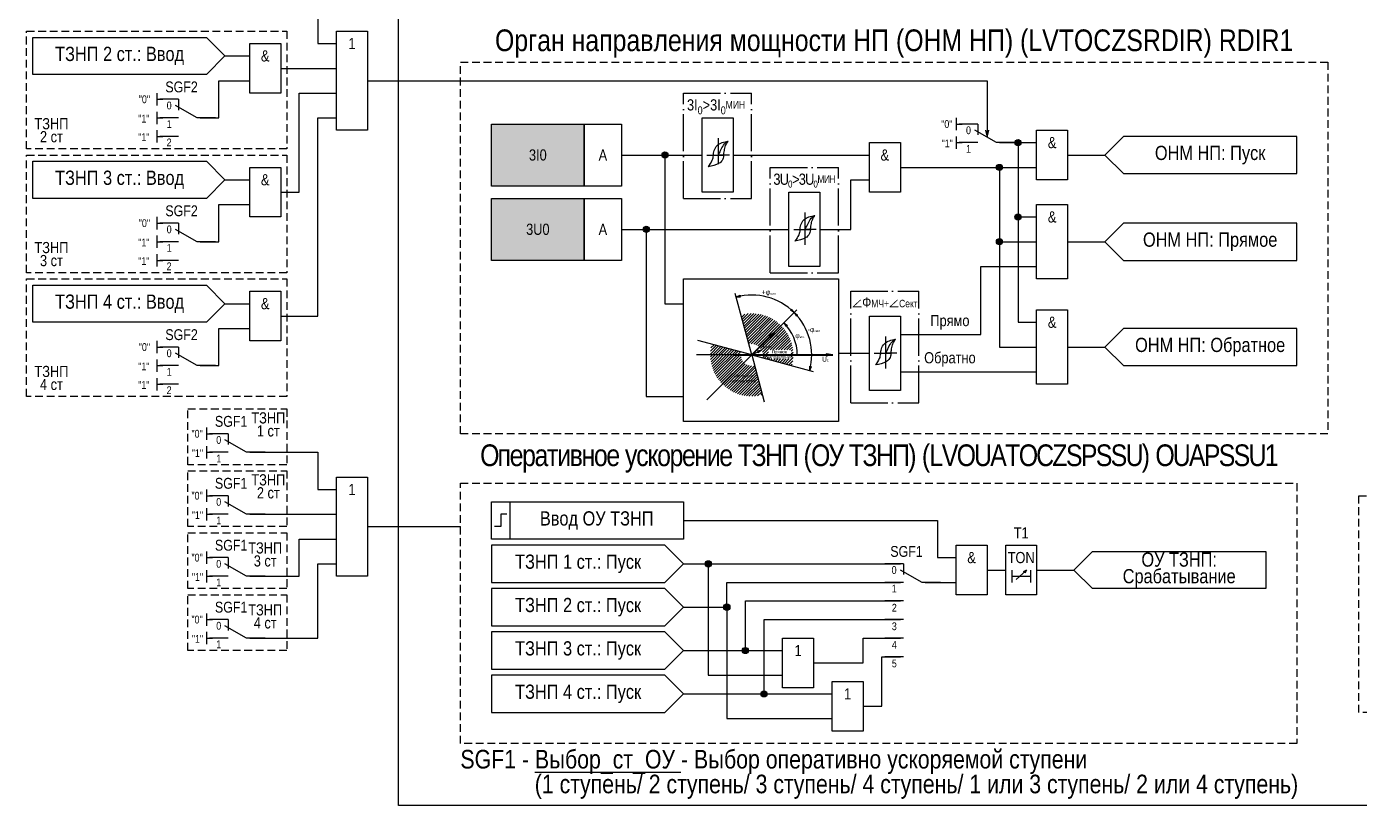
# Model space of a CAD drawing. Header units: millimetres. Extents: x -60 to 1181, y -167 to 356.
# Drawn here: x -60 to 155.1, y 0 to 125.7 of the extents above; entities that cross this region are included whole.
import ezdxf
from ezdxf.enums import TextEntityAlignment as Align

# ---------------------------------------------------------------- set-up
doc = ezdxf.new("R2010")
doc.units = ezdxf.units.MM
doc.linetypes.add('ACAD_ISO04W100', pattern=[30, 24, -3, 0, -3])
doc.linetypes.add('штриховая2', pattern=[0.375, 0.25, -0.125])
doc.layers.add('TEXT', color=7, linetype='Continuous', lineweight=25)
doc.layers.add('Основная', color=7, linetype='Continuous')
doc.styles.add('1.8_Gost_RD', font='ARIALN.TTF', dxfattribs={"height": 1.8})
doc.styles.add('2.5_Gost_RD', font='ARIALN.TTF', dxfattribs={"height": 2.5})
doc.styles.add('3.5_Gost_RD', font='ARIALN.TTF', dxfattribs={"height": 3.5})
doc.styles.add('5.0_Gost_RD', font='ARIALN.TTF', dxfattribs={"height": 5})
doc.styles.add('Вывод', font='ARIALN.TTF', dxfattribs={"height": 2.5})
doc.styles.add('Компонент', font='ARIALN.TTF', dxfattribs={"height": 3.5})

# ---------------------------------------------------------------- blocks, each defined once
blk = doc.blocks.new('*U94')
at = {"layer": 'Основная', "linetype": 'ACAD_ISO04W100', "ltscale": 0.25}
for p, q in [((0, 0), (11, 0)), ((0, -17), (0, 0)), ((11, -17), (11, 0)), ((0, -17), (11, -17))]:
    blk.add_line(p, q, dxfattribs=at)
at = {"layer": 'Основная', "style": 'Компонент'}
blk.add_attdef('ОУ', text='', height=3.5, dxfattribs=at).set_placement((11, 0), align=Align.MIDDLE_CENTER)
blk = doc.blocks.new('Точка')
at = {"ltscale": 100}
h = blk.add_hatch(color=256, dxfattribs=at)
h.dxf.hatch_style = 1
edge = h.paths.add_edge_path()
edge.add_arc((0, 0), 0.5, 0, 360)
blk.add_circle((0, 0), 0.5, dxfattribs=at)
blk = doc.blocks.new('*U71')
at = {"layer": 'Основная', "linetype": 'ACAD_ISO04W100', "ltscale": 0.25}
for p, q in [((0, 0), (11, 0)), ((0, -18), (0, 0)), ((11, -18), (11, 0)), ((0, -18), (11, -18))]:
    blk.add_line(p, q, dxfattribs=at)
at = {"layer": 'Основная', "style": 'Компонент'}
blk.add_attdef('ОУ', text='', height=3.5, dxfattribs=at).set_placement((11, 0), align=Align.MIDDLE_CENTER)
blk = doc.blocks.new('*U80')
at = {"layer": 'Основная', "ltscale": 0.35}
blk.add_line((6, 6), (6, 2.5), dxfattribs=at)
at = {"layer": 'Основная', "color": 0}
blk.add_line((0, 0), (7, 4), dxfattribs=at)
blk = doc.blocks.new('*U91')
at = {"layer": 'Основная', "color": 0}
for p, q in [((-3, 6), (-9, 6)), ((-3, 0), (-9, 0)), ((9, 0), (3, 0))]:
    blk.add_line(p, q, dxfattribs=at)
at = {"layer": 'Основная', "ltscale": 0.25, "xscale": -1}
blk.add_blockref('*U80', (3, 0), dxfattribs=at)
at = {"layer": 'Основная'}
for tag, height, style, p in [('ОУ', 3.5, 'Компонент', (-2, 10)), ('В1', 2.5, 'Вывод', (-13, 6)), ('В2', 2.5, 'Вывод', (-6, 4)), ('В3', 2.5, 'Вывод', (-6, -2))]:
    blk.add_attdef(tag, text='', height=height, dxfattribs=dict(at, style=style)).set_placement(p, align=Align.MIDDLE_CENTER)
blk = doc.blocks.new('*U82')
at = {"layer": 'Основная', "color": 0}
for p, q in [((-3, 6), (-9, 6)), ((-3, 0), (-9, 0)), ((9, 0), (3, 0))]:
    blk.add_line(p, q, dxfattribs=at)
at = {"layer": 'Основная', "ltscale": 0.25, "xscale": -1}
blk.add_blockref('*U80', (3, 0), dxfattribs=at)
at = {"layer": 'Основная'}
for tag, height, style, p in [('ОУ', 3.5, 'Компонент', (-2, 10)), ('В1', 2.5, 'Вывод', (-14, 6)), ('В2', 2.5, 'Вывод', (-6, 4)), ('В3', 2.5, 'Вывод', (-6, -2))]:
    blk.add_attdef(tag, text='', height=height, dxfattribs=dict(at, style=style)).set_placement(p, align=Align.MIDDLE_CENTER)
blk = doc.blocks.new('*U95')
at = {"layer": 'Основная', "color": 0}
for p, q in [((-3, 6), (-9, 6)), ((-3, 0), (-9, 0)), ((9, 0), (3, 0))]:
    blk.add_line(p, q, dxfattribs=at)
at = {"layer": 'Основная', "ltscale": 0.25, "xscale": -1}
blk.add_blockref('*U80', (3, 0), dxfattribs=at)
at = {"layer": 'Основная'}
for tag, height, style, p in [('ОУ', 3.5, 'Компонент', (-2, 10)), ('В1', 2.5, 'Вывод', (-12.99, 6)), ('В2', 2.5, 'Вывод', (-6, 4)), ('В3', 2.5, 'Вывод', (-6, -2))]:
    blk.add_attdef(tag, text='', height=height, dxfattribs=dict(at, style=style)).set_placement(p, align=Align.MIDDLE_CENTER)

msp = doc.modelspace()

# ---------------------------------------------------------------- hatches: boundary and pattern name
at = {"ltscale": 100, "true_color": 0xf7941d}
h = msp.add_hatch(color=30, dxfattribs=at)
h.dxf.hatch_style = 1
h.paths.add_polyline_path([(15, 110), (30, 110), (30, 100), (15, 100)])
h = msp.add_hatch(color=30, dxfattribs=at)
h.dxf.hatch_style = 1
h.paths.add_polyline_path([(15, 98), (30, 98), (30, 88), (15, 88)])
at = {"ltscale": 100}
h = msp.add_hatch(color=256, dxfattribs=at)
h.dxf.hatch_style = 1
h.paths.add_polyline_path([(54.53, 82.08), (55.23, 82.12, -0.305173), (55.12, 82.22)])
h.paths.add_polyline_path([(54.53, 82.08), (55.12, 82.22, -0.305173), (55.17, 82.36)])
h = msp.add_hatch(color=256, dxfattribs=at)
h.dxf.hatch_style = 1
h.paths.add_polyline_path([(63.87, 79.57), (63.45, 80.14, -0.305173), (63.43, 79.99)])
h.paths.add_polyline_path([(63.87, 79.57), (63.43, 79.99, -0.305173), (63.28, 79.96)])
h = msp.add_hatch(dxfattribs=at)
h.set_pattern_fill('ANSI31', color=256, scale=0.1)
h.set_pattern_definition([(45, (-194.7705, 151.0334), (-0.2245064, 0.2245064), [])])
h.paths.add_polyline_path([(55.3, 79.19), (56.57, 74.44, -0.493145), (58.79, 72.73, -0.065543), (58.73, 72.28), (63.49, 71, 0.065543), (63.71, 72.73, 0.493145)])
h.paths.add_polyline_path([(58.98, 74.54), (60, 74.54), (60, 73.6), (58.98, 73.6)], flags=0)
h.paths.add_polyline_path([(60.89, 76.2), (61.51, 76.2), (61.51, 75.19), (60.89, 75.19)], flags=0)
h.paths.add_polyline_path([(59.7, 73.53), (63.4, 73.53), (63.4, 72.07), (59.7, 72.07)], flags=16)
h.paths.add_polyline_path([(55.26, 72.73, -0.065543), (55.33, 73.19), (50.57, 74.46, 0.065543), (50.35, 72.73, 0.493145), (58.76, 66.28), (57.49, 71.03, -0.493145)])
h.paths.add_polyline_path([(53.83, 69.74), (57.5, 69.74), (57.5, 68.1), (53.83, 68.1)], flags=0)
h.paths.add_polyline_path([(58.86, 73.31), (60.09, 73.31), (60.09, 74.82), (58.86, 74.82)], flags=24)
h.paths.add_polyline_path([(59.62, 71.87), (63.36, 71.87), (63.36, 73.74), (59.62, 73.74)], flags=25)
h.paths.add_polyline_path([(60.8, 74.97), (61.57, 74.97), (61.57, 76.49), (60.8, 76.49)], flags=24)
h.paths.add_polyline_path([(53.78, 68.01), (57.53, 68.01), (57.53, 69.88), (53.78, 69.88)], flags=24)
h = msp.add_hatch(color=256, dxfattribs=at)
h.dxf.hatch_style = 1
h.paths.add_polyline_path([(62.22, 77.92), (62.6, 77.33, -0.305173), (62.63, 77.47)])
h.paths.add_polyline_path([(62.22, 77.92), (62.63, 77.47, -0.305173), (62.78, 77.49)])
h = msp.add_hatch(color=256, dxfattribs=at)
h.dxf.hatch_style = 1
h.paths.add_polyline_path([(63.87, 79.57), (64.25, 78.99, -0.305173), (64.29, 79.13)])
h.paths.add_polyline_path([(63.87, 79.57), (64.29, 79.13, -0.305173), (64.43, 79.15)])
h = msp.add_hatch(color=256, dxfattribs=at)
h.dxf.hatch_style = 1
h.paths.add_polyline_path([(60.64, 76.34), (59.77, 75.74, -0.305173), (59.99, 75.69)])
h.paths.add_polyline_path([(60.64, 76.34), (59.99, 75.69, -0.305173), (60.03, 75.48)])
h = msp.add_hatch(color=256, dxfattribs=at)
h.dxf.hatch_style = 1
h.paths.add_polyline_path([(58.62, 73.5), (58.05, 73.09, 0.305173), (58.07, 73.24)])
h.paths.add_polyline_path([(58.62, 73.5), (58.07, 73.24, 0.305173), (57.94, 73.31)])
h = msp.add_hatch(color=256, dxfattribs=at)
h.dxf.hatch_style = 1
h.paths.add_polyline_path([(70.09, 72.73), (69.05, 72.92, -0.305173), (69.17, 72.73)])
h.paths.add_polyline_path([(70.09, 72.73), (69.17, 72.73, -0.305173), (69.05, 72.55)])
h = msp.add_hatch(color=256, dxfattribs=at)
h.dxf.hatch_style = 1
h.paths.add_polyline_path([(66.37, 70.23), (66.65, 70.87, -0.305173), (66.51, 70.82)])
h.paths.add_polyline_path([(66.37, 70.23), (66.51, 70.82, -0.305173), (66.41, 70.93)])

# ---------------------------------------------------------------- linework, layer by layer
at = {"color": 6, "ltscale": 100}
for p, q in [((-39, 115), (-39, 113)), ((-39, 114), (-38, 114)), ((-39, 112), (-39, 110)), ((-39, 111), (-38, 111)), ((-39, 109), (-39, 107)), ((-39, 108), (-38, 108)), ((-35.5, 108), (-38.5, 108)), ((-39, 95), (-39, 93)), ((-39, 94), (-38, 94)), ((-39, 92), (-39, 90)), ((-39, 91), (-38, 91)), ((-39, 89), (-39, 87)), ((-39, 88), (-38, 88)), ((-35.5, 88), (-38.5, 88)), ((-39, 75), (-39, 73)), ((-39, 74), (-38, 74)), ((-39, 72), (-39, 70)), ((-39, 71), (-38, 71)), ((-39, 69), (-39, 67)), ((-39, 68), (-38, 68)), ((-35.5, 68), (-38.5, 68)), ((-31, 61), (-31, 59)), ((-31, 60), (-30, 60)), ((-31, 58), (-31, 56)), ((-31, 57), (-30, 57)), ((-31, 51), (-31, 49)), ((-31, 50), (-30, 50)), ((-31, 48), (-31, 46)), ((-31, 47), (-30, 47)), ((-31, 41), (-31, 39)), ((-31, 40), (-30, 40)), ((-31, 38), (-31, 36)), ((-31, 37), (-30, 37)), ((-31, 31), (-31, 29)), ((-31, 30), (-30, 30)), ((-31, 28), (-31, 26)), ((-31, 27), (-30, 27))]:
    msp.add_line(p, q, dxfattribs=at)
at = {"ltscale": 100}
for p, q in [((90, 111), (90, 109)), ((90, 110), (91, 110)), ((90, 108), (90, 106)), ((90, 107), (91, 107)), ((108, 105), (114, 105)), ((108, 91), (114, 91)), ((57.03, 72.73), (54.37, 82.66)), ((54.53, 82.08), (55.17, 82.36)), ((54.53, 82.08), (55.23, 82.12)), ((57.03, 72.73), (64.29, 80)), ((63.87, 79.57), (63.28, 79.96)), ((63.87, 79.57), (63.45, 80.14)), ((62.22, 77.92), (62.78, 77.49)), ((62.22, 77.92), (62.6, 77.33)), ((63.87, 79.57), (64.43, 79.15)), ((63.87, 79.57), (64.25, 78.99)), ((60.64, 76.34), (59.77, 75.74)), ((60.64, 76.34), (60.03, 75.48)), ((57.03, 72.73), (48.34, 75.06)), ((57.03, 72.73), (58.62, 73.5)), ((58.62, 73.5), (57.94, 73.31)), ((58.62, 73.5), (58.05, 73.09)), ((108, 74), (114, 74)), ((57.03, 72.73), (48.13, 72.73)), ((57.03, 72.73), (49.77, 65.47)), ((57.03, 72.73), (66.95, 70.07)), ((57.03, 72.73), (59.05, 65.18)), ((70.09, 72.73), (69.05, 72.92)), ((70.09, 72.73), (69.05, 72.55)), ((66.37, 70.23), (66.41, 70.93)), ((66.37, 70.23), (66.65, 70.87)), ((81.5, 33), (78.5, 33)), ((81.5, 30), (78.5, 30)), ((81.5, 27), (78.5, 27)), ((81.5, 24), (78.5, 24))]:
    msp.add_line(p, q, dxfattribs=at)
for p, q in [((51.6, 107.72), (51.6, 103.52)), ((65.6, 95.72), (65.6, 90.52)), ((78.6, 75.72), (78.6, 70.52))]:
    msp.add_line(p, q)
at = {"color": 7, "ltscale": 100}
for p, q in [((49.79, 105), (51.6, 105)), ((50.81, 105), (52.49, 105)), ((53.42, 105), (51.6, 105)), ((63.79, 93), (65.6, 93)), ((64.81, 93), (66.49, 93)), ((67.42, 93), (65.6, 93)), ((76.79, 73), (78.6, 73)), ((77.81, 73), (79.49, 73)), ((80.42, 73), (78.6, 73)), ((99.7, 36.46), (101.37, 37.95)), ((101.37, 37.95), (100.85, 37.73)), ((101.37, 37.95), (101.11, 37.48))]:
    msp.add_line(p, q, dxfattribs=at)
at = {"lineweight": 40, "ltscale": 100}
for p, q in [((57.03, 72.73), (60.64, 76.34)), ((54.15, 72.73), (70.09, 72.73))]:
    msp.add_line(p, q, dxfattribs=at)
at = {"color": 3, "ltscale": 100}
msp.add_lwpolyline([(0, 345), (305, 345), (305, 0), (0, 0)], close=True, dxfattribs=at)
at = {"color": 6, "ltscale": 100}
for points in [[(-19, 139), (-13, 139), (-13, 123), (-10, 123)], [(-28, 121), (-24, 121)], [(-19, 119), (-10, 119)], [(-32, 111), (-29, 111), (-29, 117), (-24, 117)], [(-5, 117), (95, 117), (95, 107.86)], [(-19, 99), (-16, 99), (-16, 115), (-10, 115)], [(-19, 79), (-13, 79), (-13, 111), (-10, 111)], [(94.72, 109), (95, 107.86), (95.28, 109)], [(-28, 101), (-24, 101)], [(-32, 91), (-29, 91), (-29, 97), (-24, 97)], [(-28, 81), (-24, 81)], [(-32, 71), (-29, 71), (-29, 77), (-24, 77)], [(-24, 57), (-13, 57), (-13, 51), (-10, 51)], [(-24, 47), (-10, 47)], [(-5, 45), (10, 45)], [(-24, 37), (-16, 37), (-16, 43), (-10, 43)], [(-24, 27), (-13, 27), (-13, 39), (-10, 39)]]:
    msp.add_lwpolyline(points, dxfattribs=at)
at = {"color": 6, "linetype": 'штриховая2', "ltscale": 5}
for points in [[(-60, 125), (-18, 125), (-18, 106), (-60, 106)], [(-60, 105), (-18, 105), (-18, 86), (-60, 86)], [(-60, 85), (-18, 85), (-18, 66), (-60, 66)], [(-34, 64), (-18, 64), (-18, 55), (-34, 55)], [(-34, 54), (-18, 54), (-18, 45), (-34, 45)], [(-34, 44), (-18, 44), (-18, 35), (-34, 35)], [(-34, 34), (-18, 34), (-18, 25), (-34, 25)]]:
    msp.add_lwpolyline(points, close=True, dxfattribs=at)
at = {"color": 6, "ltscale": 100}
for points in [[(-10, 125), (-5, 125), (-5, 109), (-10, 109)], [(-31, 124), (-28, 121), (-31, 118), (-59, 118), (-59, 124)], [(-24, 123), (-19, 123), (-19, 115), (-24, 115)], [(-31, 104), (-28, 101), (-31, 98), (-59, 98), (-59, 104)], [(-24, 103), (-19, 103), (-19, 95), (-24, 95)], [(-31, 84), (-28, 81), (-31, 78), (-59, 78), (-59, 84)], [(-24, 83), (-19, 83), (-19, 75), (-24, 75)], [(-10, 53), (-5, 53), (-5, 37), (-10, 37)]]:
    msp.add_lwpolyline(points, close=True, dxfattribs=at)
at = {"color": 7, "linetype": 'штриховая2', "ltscale": 5}
msp.add_lwpolyline([(10, 120), (150, 120), (150, 60), (10, 60)], close=True, dxfattribs=at)
at = {"ltscale": 100}
for points in [[(15, 110), (30, 110), (30, 100), (15, 100)], [(30, 110), (36, 110), (36, 100), (30, 100)], [(49, 111), (54, 111), (54, 99), (49, 99)], [(103, 109), (108, 109), (108, 101), (103, 101)], [(145, 102), (145, 108), (117, 108), (114, 105), (117, 102)], [(76, 107), (81, 107), (81, 99), (76, 99)], [(63, 99), (68, 99), (68, 87), (63, 87)], [(15, 98), (30, 98), (30, 88), (15, 88)], [(30, 98), (36, 98), (36, 88), (30, 88)], [(103, 97), (108, 97), (108, 85), (103, 85)], [(117, 94), (114, 91), (117, 88), (145, 88), (145, 94)], [(46, 85), (71, 85), (71, 62), (46, 62)], [(103, 80), (108, 80), (108, 68), (103, 68)], [(76, 79), (81, 79), (81, 67), (76, 67)], [(145, 71), (145, 77), (117, 77), (114, 74), (117, 71)], [(15, 49), (18, 49), (18, 43), (15, 43)], [(15, 49), (46, 49), (46, 43), (15, 43)], [(90, 42), (95, 42), (95, 34), (90, 34)], [(98, 42), (103, 42), (103, 34), (98, 34)], [(140, 41), (140, 35), (112, 35), (109, 38), (112, 41)], [(62, 27), (67, 27), (67, 19), (62, 19)], [(70, 20), (75, 20), (75, 12), (70, 12)]]:
    msp.add_lwpolyline(points, close=True, dxfattribs=at)
for points in [[(97, 107), (103, 107)], [(97, 107), (100, 107), (100, 95), (103, 95)], [(97, 107), (100, 107), (100, 78), (103, 78)], [(36, 105), (49, 105)], [(36, 105), (43, 105), (43, 81), (46, 81)], [(54, 105), (76, 105)], [(81, 103), (103, 103)], [(81, 103), (97, 103), (97, 91), (103, 91)], [(81, 103), (97, 103), (97, 74), (103, 74)], [(68, 93), (73, 93), (73, 101), (76, 101)], [(36, 93), (63, 93)], [(36, 93), (40, 93), (40, 66), (46, 66)], [(81, 76), (94, 76), (94, 87), (103, 87)], [(71, 73), (76, 73)], [(81, 70), (103, 70)], [(46, 46), (87, 46), (87, 40), (90, 40)], [(46, 39), (43, 42), (15, 42), (15, 36), (43, 36), (46, 39)], [(46, 39), (81, 39)], [(46, 39), (50, 39), (50, 21), (62, 21)], [(95, 38), (98, 38)], [(99, 38), (99, 36)], [(99, 37), (102, 37)], [(102, 38), (102, 36)], [(103, 38), (109, 38)], [(46, 32), (43, 35), (15, 35), (15, 29), (43, 29), (46, 32)], [(46, 32), (53, 32), (53, 36), (81, 36)], [(85, 36), (90, 36)], [(46, 25), (56, 25), (56, 33), (81, 33)], [(46, 32), (53, 32), (53, 14), (70, 14)], [(46, 25), (43, 28), (15, 28), (15, 22), (43, 22), (46, 25)], [(46, 18), (59, 18), (59, 30), (81, 30)], [(67, 23), (75, 23), (75, 27), (81, 27)], [(46, 25), (62, 25)], [(75, 16), (78, 16), (78, 24), (81, 24)], [(46, 18), (43, 21), (15, 21), (15, 15), (43, 15), (46, 18)], [(46, 18), (70, 18)]]:
    msp.add_lwpolyline(points, dxfattribs=at)
at = {"linetype": 'штриховая2', "ltscale": 5}
for points in [[(10, 52), (145, 52), (145, 10), (10, 10)], [(155, 50), (275, 50), (275, 15), (155, 15)]]:
    msp.add_lwpolyline(points, close=True, dxfattribs=at)
at = {"lineweight": 30, "ltscale": 100}
msp.add_lwpolyline([(17.5, 47), (16.5, 47), (16.5, 45), (15.5, 45)], dxfattribs=at)
at = {"ltscale": 100}
for centre, radius, start, end in [((57.03, 72.73), 9.67, 345, 105), ((55.25, 82.25), 0.132, 125.4193, 261.1855), ((63.33, 80.08), 0.132, 248.6524, 24.4186), ((57.03, 72.73), 7.34, 0, 45), ((62.72, 77.38), 0.132, 64.6538, 200.42), ((64.38, 79.03), 0.132, 65.3685, 201.1347), ((59.85, 75.55), 0.197, 337.1169, 112.8831), ((57.95, 73.18), 0.132, 317.7232, 93.4894), ((68.98, 72.73), 0.197, 292.1169, 67.8831), ((66.54, 70.95), 0.132, 188.7881, 324.5543)]:
    msp.add_arc(centre, radius, start, end, dxfattribs=at)
for points in [[(50.8, 104.92), (50.95, 105.71), (51.44, 106.54), (53.2, 107.26)], [(51.6, 105), (52, 105.72), (52.47, 106.6), (53.2, 107.26)], [(52.48, 104.92), (52.6, 105.71), (52.81, 106.54), (53.2, 107.26)], [(50.8, 104.92), (50.6, 104.13), (50, 103.12)], [(52.48, 104.92), (52.25, 104.13), (51.76, 103.67), (50, 103.12)], [(64.8, 92.92), (64.95, 93.71), (65.44, 94.54), (67.2, 95.26)], [(65.6, 93), (66, 93.72), (66.47, 94.6), (67.2, 95.26)], [(66.48, 92.92), (66.6, 93.71), (66.81, 94.54), (67.2, 95.26)], [(64.8, 92.92), (64.6, 92.13), (64, 91.12)], [(66.48, 92.92), (66.25, 92.13), (65.76, 91.67), (64, 91.12)], [(77.8, 72.92), (77.95, 73.71), (78.44, 74.54), (80.2, 75.26)], [(78.6, 73), (79, 73.72), (79.47, 74.6), (80.2, 75.26)], [(79.48, 72.92), (79.6, 73.71), (79.81, 74.54), (80.2, 75.26)], [(77.8, 72.92), (77.6, 72.13), (77, 71.12)], [(79.48, 72.92), (79.25, 72.13), (78.76, 71.67), (77, 71.12)]]:
    msp.add_spline(points, degree=3)

# ---------------------------------------------------------------- block references
for p in [(43, 105), (100, 107), (97, 103), (100, 95), (40, 93), (97, 91)]:
    msp.add_blockref('Точка', p, dxfattribs=at)
at = {"color": 3, "ltscale": 100}
for p in [(50, 39), (53, 32), (56, 25), (59, 18)]:
    msp.add_blockref('Точка', p, dxfattribs=at)
at = {"layer": 'Основная', "color": 6, "ltscale": 0.25, "xscale": 0.5, "yscale": 0.5, "zscale": 0.5}
for name, p, values in [('*U82', (-34, 111), {'ОУ': 'SGF2', 'В1': '"0"', 'В2': '0', 'В3': '1'}), ('*U82', (-34, 91), {'ОУ': 'SGF2', 'В1': '"0"', 'В2': '0', 'В3': '1'}), ('*U82', (-34, 71), {'ОУ': 'SGF2', 'В1': '"0"', 'В2': '0', 'В3': '1'}), ('*U91', (-26, 57), {'ОУ': 'SGF1', 'В1': '"0"', 'В2': '0', 'В3': '1'}), ('*U91', (-26, 47), {'ОУ': 'SGF1', 'В1': '"0"', 'В2': '0', 'В3': '1'}), ('*U91', (-26, 37), {'ОУ': 'SGF1', 'В1': '"0"', 'В2': '0', 'В3': '1'}), ('*U91', (-26, 27), {'ОУ': 'SGF1', 'В1': '"0"', 'В2': '0', 'В3': '1'})]:
    msp.add_blockref(name, p, dxfattribs=at).add_auto_attribs(values)
at = {"layer": 'Основная', "ltscale": 0.25}
for name, p in [('*U94', (46, 115)), ('*U94', (60, 103)), ('*U71', (73, 83))]:
    msp.add_blockref(name, p, dxfattribs=at)
ref = msp.add_blockref('*U91', (95, 107), dxfattribs=dict(at, xscale=0.5, yscale=0.5, zscale=0.5))
ref.add_attrib('В1', '"0"', dxfattribs={"height": 1.25, "style": 'Вывод'}).set_placement((88.5, 110), align=Align.MIDDLE_CENTER)
ref.add_attrib('В2', '0', dxfattribs={"height": 1.25, "style": 'Вывод'}).set_placement((92, 109), align=Align.MIDDLE_CENTER)
ref.add_attrib('В3', '1', dxfattribs={"height": 1.25, "style": 'Вывод'}).set_placement((92, 106), align=Align.MIDDLE_CENTER)
ref = msp.add_blockref('*U95', (83, 36), dxfattribs=dict(at, xscale=0.5, yscale=0.5, zscale=0.5))
ref.add_attrib('ОУ', 'SGF1', dxfattribs={"height": 1.75, "style": 'Компонент'}).set_placement((82, 41), align=Align.MIDDLE_CENTER)
ref.add_attrib('В2', '0', dxfattribs={"height": 1.25, "style": 'Вывод'}).set_placement((80, 38), align=Align.MIDDLE_CENTER)
ref.add_attrib('В3', '1', dxfattribs={"height": 1.25, "style": 'Вывод'}).set_placement((80, 35), align=Align.MIDDLE_CENTER)

# ---------------------------------------------------------------- texts
at = {"color": 30, "ltscale": 100, "attachment_point": 5}
for s, insert, char_height, width, style in [('\\pxt49;Орган направления мощности НП (ОНМ НП) (LVTOCZSRDIR) {\\C6;RDIR1}', (80, 123), 3.5, 140, '3.5_Gost_RD'), ('\\pxsm0.7;ТЗНП \\P2 ст', (-56, 109), 1.8, 8, '2.5_Gost_RD'), ('\\pxsm0.7;ТЗНП \\P3 ст', (-56, 89), 1.8, 8, '2.5_Gost_RD'), ('\\pxsm0.7;ТЗНП \\P4 ст', (-56, 69), 1.8, 8, '2.5_Gost_RD'), ('\\pxsm0.7;ТЗНП \\P1 ст', (-21, 61.5), 1.8, 6, '2.5_Gost_RD'), ('\\pxsm0.7,t31;{\\T0.9;Оперативное ускорение ТЗНП (ОУ ТЗНП) (LVOUATOCZSPSSU) \\C6;OUAPSSU1}', (77.5, 56), 3.5, 135, '3.5_Gost_RD'), ('\\pxsm0.7;ТЗНП \\P2 ст', (-21, 51.5), 1.8, 6, '2.5_Gost_RD'), ('\\pxsm0.7;ТЗНП \\P3 ст', (-21.5, 40.5), 1.8, 7, '2.5_Gost_RD'), ('\\pxsm0.7;ТЗНП \\P4 ст', (-21.5, 30.5), 1.8, 7, '2.5_Gost_RD'), ('\\pxsm0.8,ql;SGF1 - {\\LВыбор_ст_ОУ} - Выбор оперативно ускоряемой ступени \\P^I(1 ступень/ 2 ступень/ 3 ступень/ 4 ступень/ 1 или 3 ступень/ 2 или 4 ступень)', (77.5, 5), 3, 135, '3.5_Gost_RD')]:
    msp.add_mtext(s, dxfattribs=dict(at, insert=insert, char_height=char_height, width=width, style=style))
at = {"color": 6, "ltscale": 100}
for s, insert, char_height, width, attachment_point, style in [('1', (-7.5, 123), 1.8, 5, 5, '2.5_Gost_RD'), ('&', (-21.5, 121), 1.8, 5, 5, '2.5_Gost_RD'), ('"1"', (-42, 111.5), 1.25, 2, 1, '3.5_Gost_RD'), ('"1"', (-42, 108.5), 1.25, 2, 1, '3.5_Gost_RD'), ('2', (-37.41, 107.66), 1.25, 2, 1, '3.5_Gost_RD'), ('&', (-21.5, 101), 1.8, 5, 5, '2.5_Gost_RD'), ('"1"', (-42, 91.5), 1.25, 2, 1, '3.5_Gost_RD'), ('"1"', (-42, 88.5), 1.25, 2, 1, '3.5_Gost_RD'), ('2', (-37.41, 87.66), 1.25, 2, 1, '3.5_Gost_RD'), ('&', (-21.5, 81), 1.8, 5, 5, '2.5_Gost_RD'), ('"1"', (-42, 71.5), 1.25, 2, 1, '3.5_Gost_RD'), ('"1"', (-42, 68.5), 1.25, 2, 1, '3.5_Gost_RD'), ('2', (-37.41, 67.66), 1.25, 2, 1, '3.5_Gost_RD'), ('"1"', (-33.35, 57.5), 1.25, 2, 1, '3.5_Gost_RD'), ('1', (-7.5, 51), 1.8, 5, 5, '2.5_Gost_RD'), ('"1"', (-33.35, 47.5), 1.25, 2, 1, '3.5_Gost_RD'), ('"1"', (-33.34, 37.5), 1.25, 2, 1, '3.5_Gost_RD'), ('"1"', (-33.34, 27.5), 1.25, 2, 1, '3.5_Gost_RD')]:
    msp.add_mtext(s, dxfattribs=dict(at, insert=insert, char_height=char_height, width=width, attachment_point=attachment_point, style=style))
at = {"color": 7, "ltscale": 100, "char_height": 1.8, "width": 11, "attachment_point": 1, "style": '1.8_Gost_RD'}
for s, insert in [('\\A1; 3I{\\H0.7x;\\S^ 0;}>3I{\\H0.7x;\\S^ 0;\\H0.95239x;МИН}', (46, 114)), ('\\A1;{\\H0.88889x; \\H1.125x;\\T0.9;3U\\H0.62222x;\\S^ 0;\\H1.60715x;>3U\\H0.62223x;\\S^ 0;\\H1.07144x;МИН}', (60, 102)), ('\\pxqc;{\\fISOCPEUR|b0|i0|c204|p34;\\H0.66667x;∠\\fArial Narrow|b0|i0|c204|p34;\\H1.31249x;\\C256;Φ\\H0.76191x;\\C7;МЧ+\\fISOCPEUR|b0|i0|c204|p34;\\H1x;∠\\fArial Narrow|b0|i0|c204|p34;Сект}', (73, 82))]:
    msp.add_mtext(s, dxfattribs=dict(at, insert=insert))
at = {"ltscale": 100}
for s, insert, char_height, width, attachment_point, style in [('&', (105.5, 107), 1.8, 5, 5, '2.5_Gost_RD'), ('3I0', (22.5, 105), 1.8, 15, 5, '1.8_Gost_RD'), ('А', (33, 105), 1.8, 6, 5, '1.8_Gost_RD'), ('&', (78.5, 105), 1.8, 5, 5, '2.5_Gost_RD'), ('"1"', (87.66, 107.5), 1.25, 2, 1, '3.5_Gost_RD'), ('&', (105.5, 95), 1.8, 5, 5, '2.5_Gost_RD'), ('3U0', (22.5, 93), 1.8, 15, 5, '1.8_Gost_RD'), ('А', (33, 93), 1.8, 6, 5, '1.8_Gost_RD'), ('Прямо', (89, 78), 1.8, 10, 5, '2.5_Gost_RD'), ('&', (105.5, 78), 1.8, 5, 5, '2.5_Gost_RD'), ('Обратно', (89, 72), 1.8, 10, 5, '2.5_Gost_RD'), ('T1', (100.5, 44), 1.8, 5, 5, '2.5_Gost_RD'), ('&', (92.5, 40), 1.8, 5, 5, '2.5_Gost_RD'), ('TON', (100.5, 40), 1.8, 5, 5, '2.5_Gost_RD'), ('\\pxsm0.7;ОУ ТЗНП: Срабатывание', (126, 38), 2.3, 28, 5, '2.5_Gost_RD'), ('2', (79.63, 32.54), 1.25, 2, 1, '3.5_Gost_RD'), ('3', (79.63, 29.54), 1.25, 2, 1, '3.5_Gost_RD'), ('1', (64.5, 25), 1.8, 5, 5, '2.5_Gost_RD'), ('4', (79.63, 26.54), 1.25, 2, 1, '3.5_Gost_RD'), ('5', (79.63, 23.54), 1.25, 2, 1, '3.5_Gost_RD'), ('1', (72.5, 18), 1.8, 5, 5, '2.5_Gost_RD')]:
    msp.add_mtext(s, dxfattribs=dict(at, insert=insert, char_height=char_height, width=width, attachment_point=attachment_point, style=style))
at = {"char_height": 0.5, "attachment_point": 5, "style": '5.0_Gost_RD'}
for s, insert, width in [('{\\H1.6x;+\\fArial Narrow|b0|i0|c161|p34;φ\\fArial Narrow|b0|i0|c204|p34;\\H0.4375x;сект}', (59.78, 82.75), 11.2), ('{\\H1.6x;I\\H0.4375x;0}', (61.23, 75.73), 11.2), ('{\\fArial Narrow|b0|i0|c161|p34;\\H1.6x;φ\\fArial Narrow|b0|i0|c204|p34;\\H0.4375x;м.ч.}', (64.83, 75.73), 11.2), ('{\\H1.6x;-\\fArial Narrow|b0|i0|c161|p34;φ\\fArial Narrow|b0|i0|c204|p34;\\H0.4375x;сект}', (67.06, 76.71), 11.2), ('\\A1;{\\H1.6x;I\\A0;\\H0.4375x;0\\A1;мин}', (59.5, 74.07), 11.2), ('Прямое направление', (61.5, 72.74), 4.0572), ('{\\H1.6x;U\\H0.4375x;0}', (68.89, 72.04), 11.2), ('Обратное направление', (55.66, 68.88), 4.0572)]:
    msp.add_mtext(s, dxfattribs=dict(at, insert=insert, width=width))
at = {"layer": 'TEXT', "color": 3, "ltscale": 100, "char_height": 2.3, "width": 28, "attachment_point": 5, "style": '2.5_Gost_RD'}
for s, insert in [('\\pxsm0.7;ТЗНП 2 ст.: Ввод', (-45, 121)), ('\\pxsm0.7;ТЗНП 3 ст.: Ввод', (-45, 101)), ('\\pxsm0.7;ТЗНП 4 ст.: Ввод', (-45, 81))]:
    msp.add_mtext(s, dxfattribs=dict(at, insert=insert))
at = {"layer": 'TEXT', "color": 0, "ltscale": 100, "char_height": 2.3, "width": 28, "attachment_point": 5, "style": '2.5_Gost_RD'}
for s, insert in [('\\pxsm0.7;{\\C256;ОНМ НП: Пуск }', (131, 105)), ('\\pxsm0.7;{\\C256;ОНМ НП: Прямое}', (131, 91)), ('\\pxsm0.7;{\\C256;ОНМ НП: Обратное}', (131, 74))]:
    msp.add_mtext(s, dxfattribs=dict(at, insert=insert))
at = {"layer": 'TEXT', "ltscale": 100, "char_height": 2.3, "width": 28, "attachment_point": 5, "style": '2.5_Gost_RD'}
for s, insert in [('\\pxsm0.7;Ввод ОУ ТЗНП', (32, 46)), ('ТЗНП 1 ст.: Пуск', (29, 39)), ('ТЗНП 2 ст.: Пуск', (29, 32)), ('ТЗНП 3 ст.: Пуск', (29, 25)), ('ТЗНП 4 ст.: Пуск', (29, 18))]:
    msp.add_mtext(s, dxfattribs=dict(at, insert=insert))

doc.saveas('drawing.dxf')
